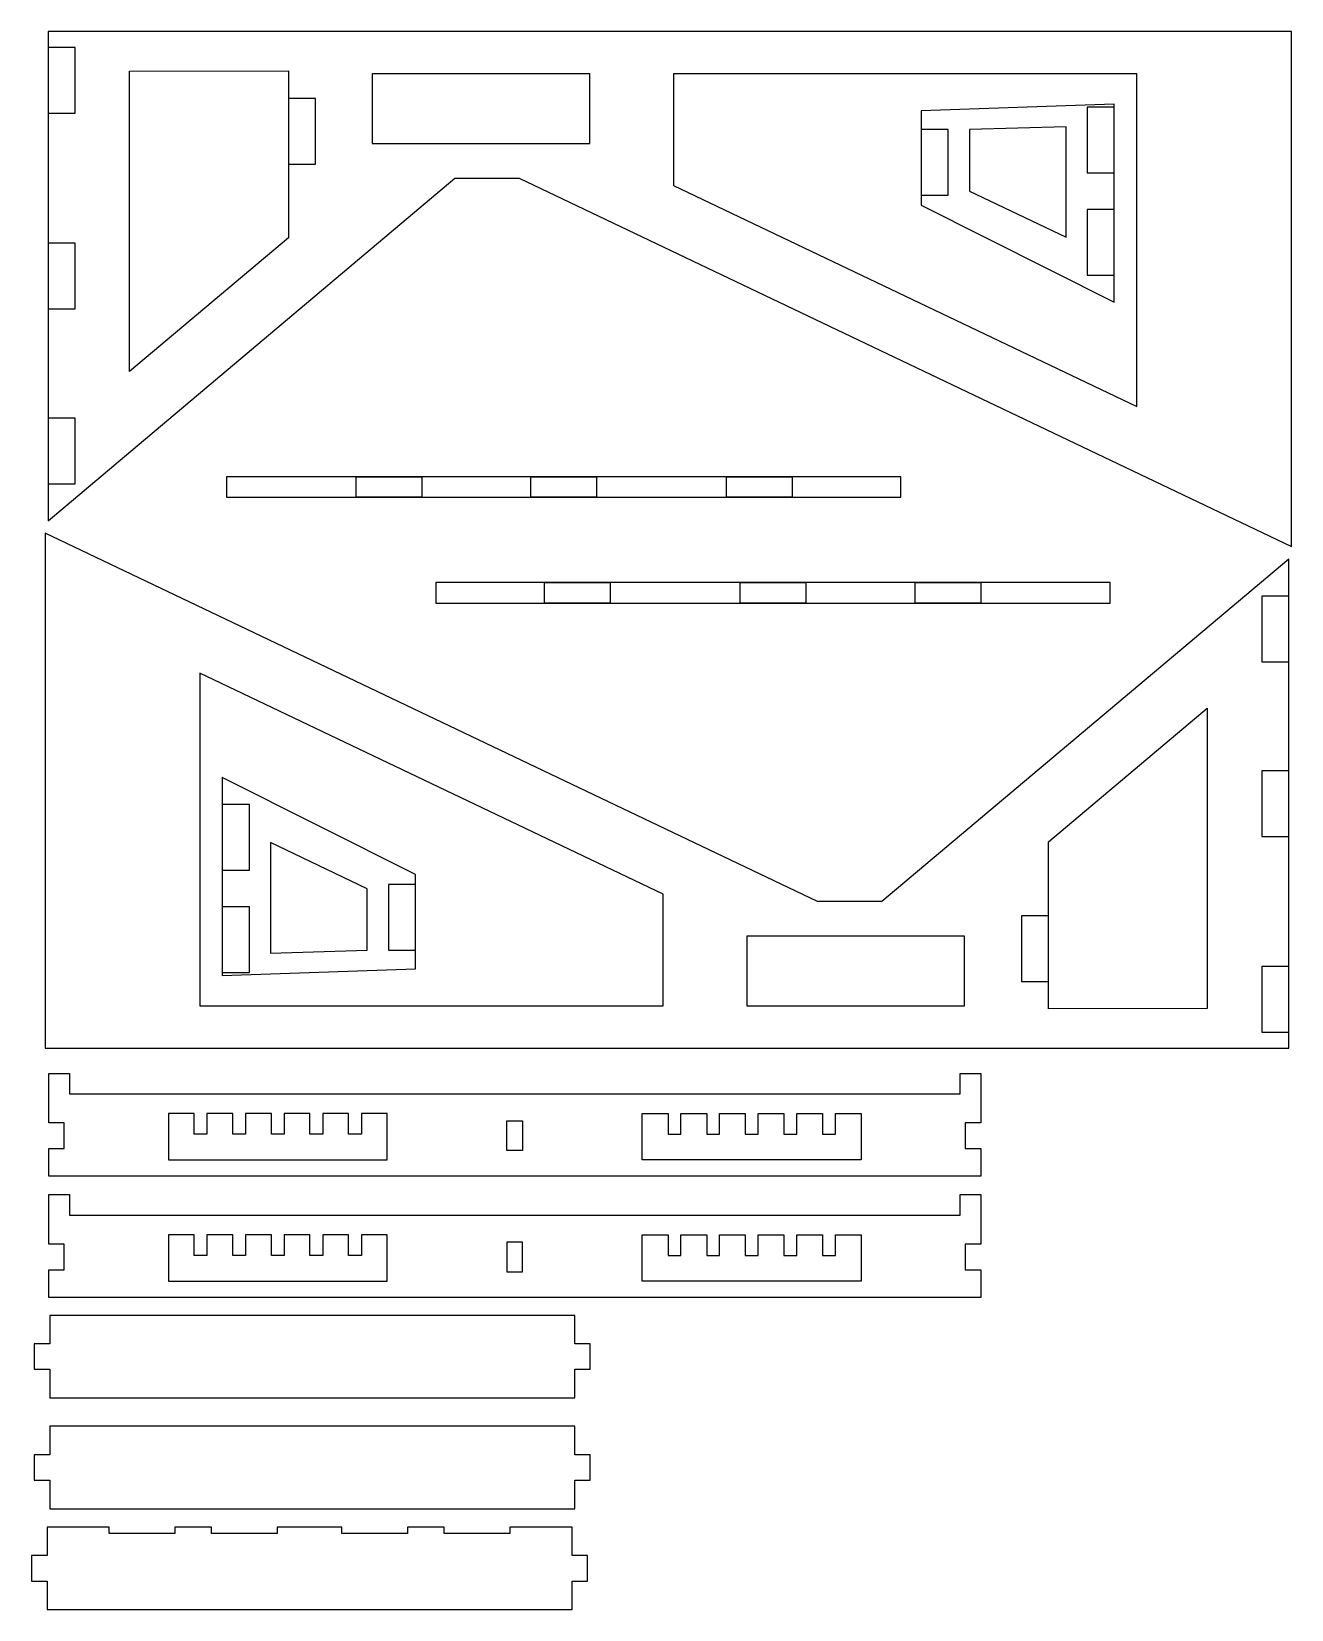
# Model space of a CAD drawing. Header units: millimetres. Extents: x 47 to 1025, y -88 to 1138.
import ezdxf

# ---------------------------------------------------------------- set-up
doc = ezdxf.new("R2010")
doc.units = ezdxf.units.MM
doc.header["$MEASUREMENT"] = 0
for name, color, linetype, true_color in [('1', 7, 'Continuous', 0xffffff), ('2', 200, 'Continuous', 0xbf3fff), ('3', 40, 'Continuous', 0xffbf00), ('4', 18, 'Continuous', 0x000000), ('5mm', 96, 'Continuous', 0x007f00)]:
    doc.layers.add(name, color=color, linetype=linetype, true_color=true_color)

msp = doc.modelspace()

# ---------------------------------------------------------------- linework, layer by layer
at = {"layer": '1'}
for points in [[(850.3, 1063.9), (775.3, 1061.7), (775.3, 1013.9), (850.3, 978.1), (850.3, 1063.9)], [(232.3, 421.9), (307.3, 424.1), (307.3, 471.9), (232.3, 507.7), (232.3, 421.9)]]:
    msp.add_lwpolyline(points, dxfattribs=at)
at = {"layer": '2'}
for points in [[(887.8, 1081.3), (737.8, 1076.1), (737.8, 1002.9), (887.8, 927.6), (887.8, 1081.3)], [(194.8, 404.5), (344.8, 409.8), (344.8, 482.9), (194.8, 558.2), (194.8, 404.5)]]:
    msp.add_lwpolyline(points, dxfattribs=at)
at = {"layer": '3', "extrusion": (-0.006339, -2.44301e-15, 0.99998)}
msp.add_lwpolyline([(246.1, 1107.3), (246.1, 977.6), (122.6, 873.6), (122.6, 1106.9), (246.1, 1107.3)], dxfattribs=at)
at = {"layer": '3'}
for points in [[(480.3, 1104.9), (311.2, 1104.9), (311.2, 1050.8), (480.3, 1050.8), (480.3, 1104.9)], [(905.4, 1104.9), (545.4, 1104.9), (545.4, 1018.1), (905.4, 846.4), (905.4, 1104.9)], [(177.3, 380.9), (537.3, 380.9), (537.3, 467.8), (177.3, 639.4), (177.3, 380.9)], [(602.3, 380.9), (771.5, 380.9), (771.5, 435), (602.3, 435), (602.3, 380.9)], [(152.9, 297.2), (152.9, 261.2)], [(172.9, 297.2), (152.9, 297.2)], [(172.9, 281.2), (172.9, 297.2)], [(182.9, 297.2), (182.9, 281.2)], [(202.9, 297.2), (182.9, 297.2)], [(202.9, 281.2), (202.9, 297.2)], [(212.9, 297.2), (212.9, 281.2)], [(232.9, 297.2), (212.9, 297.2)], [(232.9, 281.2), (232.9, 297.2)], [(242.9, 297.2), (242.9, 281.2)], [(262.9, 297.2), (242.9, 297.2)], [(262.9, 281.2), (262.9, 297.2)], [(272.9, 297.2), (272.9, 281.2)], [(292.9, 297.2), (272.9, 297.2)], [(292.9, 281.2), (292.9, 297.2)], [(302.9, 297.2), (302.9, 281.2)], [(322.9, 297.2), (302.9, 297.2)], [(322.9, 261.2), (322.9, 297.2)], [(521.1, 297.2), (541.1, 297.2)], [(521.1, 261.2), (521.1, 297.2)], [(541.1, 297.2), (541.1, 281.2)], [(551.1, 297.2), (571.1, 297.2)], [(551.1, 281.2), (551.1, 297.2)], [(571.1, 297.2), (571.1, 281.2)], [(581.1, 297.2), (601.1, 297.2)], [(581.1, 281.2), (581.1, 297.2)], [(601.1, 297.2), (601.1, 281.2)], [(611.1, 297.2), (631.1, 297.2)], [(611.1, 281.2), (611.1, 297.2)], [(631.1, 297.2), (631.1, 281.2)], [(641.1, 297.2), (661.1, 297.2)], [(641.1, 281.2), (641.1, 297.2)], [(661.1, 297.2), (661.1, 281.2)], [(671.1, 281.2), (671.1, 297.2)], [(671.1, 297.2), (691.1, 297.2)], [(691.1, 297.2), (691.1, 261.2)], [(415.9, 291.5), (428.1, 291.5)], [(415.9, 268.5), (415.9, 291.5)], [(428.1, 291.5), (428.1, 268.5)], [(182.9, 281.2), (172.9, 281.2)], [(212.9, 281.2), (202.9, 281.2)], [(242.9, 281.2), (232.9, 281.2)], [(272.9, 281.2), (262.9, 281.2)], [(302.9, 281.2), (292.9, 281.2)], [(541.1, 281.2), (551.1, 281.2)], [(571.1, 281.2), (581.1, 281.2)], [(601.1, 281.2), (611.1, 281.2)], [(631.1, 281.2), (641.1, 281.2)], [(661.1, 281.2), (671.1, 281.2)], [(152.9, 261.2), (322.9, 261.2)], [(428.1, 268.5), (415.9, 268.5)], [(691.1, 261.2), (521.1, 261.2)], [(152.9, 203), (152.9, 167)], [(172.9, 203), (152.9, 203)], [(172.9, 187), (172.9, 203)], [(182.9, 203), (182.9, 187)], [(202.9, 203), (182.9, 203)], [(202.9, 187), (202.9, 203)], [(212.9, 203), (212.9, 187)], [(232.9, 203), (212.9, 203)], [(232.9, 187), (232.9, 203)], [(242.9, 203), (242.9, 187)], [(262.9, 203), (242.9, 203)], [(262.9, 187), (262.9, 203)], [(272.9, 203), (272.9, 187)], [(292.9, 203), (272.9, 203)], [(292.9, 187), (292.9, 203)], [(302.9, 203), (302.9, 187)], [(322.9, 203), (302.9, 203)], [(322.9, 167), (322.9, 203)], [(415.9, 197.3), (415.9, 174.3)], [(428.1, 197.3), (415.9, 197.3)], [(428.1, 174.3), (428.1, 197.3)], [(521.1, 203), (541.1, 203)], [(521.1, 167), (521.1, 203)], [(541.1, 203), (541.1, 187)], [(551.1, 203), (571.1, 203)], [(551.1, 187), (551.1, 203)], [(571.1, 203), (571.1, 187)], [(581.1, 203), (601.1, 203)], [(581.1, 187), (581.1, 203)], [(601.1, 203), (601.1, 187)], [(611.1, 203), (631.1, 203)], [(611.1, 187), (611.1, 203)], [(631.1, 203), (631.1, 187)], [(641.1, 203), (661.1, 203)], [(641.1, 187), (641.1, 203)], [(661.1, 203), (661.1, 187)], [(671.1, 187), (671.1, 203)], [(671.1, 203), (691.1, 203)], [(691.1, 203), (691.1, 167)], [(182.9, 187), (172.9, 187)], [(212.9, 187), (202.9, 187)], [(242.9, 187), (232.9, 187)], [(272.9, 187), (262.9, 187)], [(302.9, 187), (292.9, 187)], [(541.1, 187), (551.1, 187)], [(571.1, 187), (581.1, 187)], [(601.1, 187), (611.1, 187)], [(631.1, 187), (641.1, 187)], [(661.1, 187), (671.1, 187)], [(415.9, 174.3), (428.1, 174.3)], [(152.9, 167), (322.9, 167)], [(691.1, 167), (521.1, 167)]]:
    msp.add_lwpolyline(points, dxfattribs=at)
at = {"layer": '3', "extrusion": (0.006339, 2.43992e-15, 0.99998)}
msp.add_lwpolyline([(836.6, 378.6), (836.6, 508.3), (960, 612.3), (960, 378.9), (836.6, 378.6)], dxfattribs=at)
at = {"layer": '4'}
for points in [[(1025.4, 1137.8), (59.4, 1137.8), (59.4, 757.8), (375.4, 1023.9), (425.4, 1023.9), (1025.4, 737.8), (1025.4, 1137.8)], [(198, 776), (722, 776), (722, 792), (198, 792), (198, 776)], [(57.3, 348), (1023.3, 348), (1023.3, 728), (707.3, 461.9), (657.3, 461.9), (57.3, 748), (57.3, 348)], [(884.7, 709.8), (360.7, 709.8), (360.7, 693.8), (884.7, 693.8), (884.7, 709.8)], [(784, 328.5), (784, 290), (772, 290), (772, 270), (784, 270), (784, 248.5), (60, 248.5), (60, 270), (72, 270), (72, 290), (60, 290), (60, 328.5), (76, 328.5), (76, 312.5), (768, 312.5), (768, 328.5), (784, 328.5)], [(784, 234.3), (784, 195.8), (772, 195.8), (772, 175.8), (784, 175.8), (784, 154.3), (60, 154.3), (60, 175.8), (72, 175.8), (72, 195.8), (60, 195.8), (60, 234.3), (76, 234.3), (76, 218.3), (768, 218.3), (768, 234.3), (784, 234.3)], [(60.7, 118.4), (48.7, 118.4), (48.7, 98.6), (60.7, 98.6), (60.7, 76.5), (468.7, 76.5), (468.7, 98.6), (480.7, 98.6), (480.7, 118.4), (468.7, 118.4), (468.7, 140.5), (60.7, 140.5), (60.7, 118.4)], [(60.7, 32.2), (48.7, 32.2), (48.7, 12.4), (60.7, 12.4), (60.7, -9.7), (468.7, -9.7), (468.7, 12.4), (480.7, 12.4), (480.7, 32.2), (468.7, 32.2), (468.7, 54.3), (60.7, 54.3), (60.7, 32.2)]]:
    msp.add_lwpolyline(points, dxfattribs=at)
msp.add_polyline3d([(58.6, -24, 0), (58.6, -46.1, 0), (46.6, -46.1, 0), (46.6, -65.9, 0), (58.6, -65.9, 0), (58.6, -88, 0), (466.6, -88, 0), (466.6, -65.9, 0), (478.6, -65.9, 0), (478.6, -46.1, 0), (466.6, -46.1, 0), (466.6, -24, 0), (418.2, -24, 0.8), (418.2, -29, 0.8), (367.2, -29, 0.8), (367.2, -24, 0.8), (338.7, -24, 0), (338.7, -29, 0), (287.7, -29, 0), (287.7, -24, 0), (237.5, -24, 0), (237.5, -29, 0), (186.5, -29, 0), (186.5, -24, 0), (158, -24, 0.8), (158, -29, 0.8), (107, -29, 0.8), (107, -24, 0.8), (58.6, -24, 0)], dxfattribs=at)
at = {"layer": '5mm'}
for points in [[(59.4, 1125.3), (59.4, 1074.3), (80.4, 1074.3), (80.4, 1125.3), (59.4, 1125.3)], [(246.1, 1085.9), (246.1, 1034.9), (267.1, 1034.9), (267.1, 1085.9), (246.1, 1085.9)], [(866.8, 1079.1), (866.8, 1028.1), (887.8, 1028.1), (887.8, 1079.1), (866.8, 1079.1)], [(737.8, 1061.6), (737.8, 1010.6), (758.8, 1010.6), (758.8, 1061.6), (737.8, 1061.6)], [(866.8, 999.6), (866.8, 948.6), (887.8, 948.6), (887.8, 999.6), (866.8, 999.6)], [(59.4, 973.3), (59.4, 922.3), (80.4, 922.3), (80.4, 973.3), (59.4, 973.3)], [(59.4, 837.5), (59.4, 786.5), (80.4, 786.5), (80.4, 837.5), (59.4, 837.5)], [(349.7, 776), (298.7, 776), (298.7, 792), (349.7, 792), (349.7, 776)], [(485.5, 776), (434.5, 776), (434.5, 792), (485.5, 792), (485.5, 776)], [(637.5, 776), (586.5, 776), (586.5, 792), (637.5, 792), (637.5, 776)], [(445.2, 709.8), (496.2, 709.8), (496.2, 693.8), (445.2, 693.8), (445.2, 709.8)], [(597.2, 709.8), (648.2, 709.8), (648.2, 693.8), (597.2, 693.8), (597.2, 709.8)], [(733, 709.8), (784, 709.8), (784, 693.8), (733, 693.8), (733, 709.8)], [(1023.3, 648.3), (1023.3, 699.3), (1002.3, 699.3), (1002.3, 648.3), (1023.3, 648.3)], [(1023.3, 512.5), (1023.3, 563.5), (1002.3, 563.5), (1002.3, 512.5), (1023.3, 512.5)], [(215.8, 486.3), (215.8, 537.3), (194.8, 537.3), (194.8, 486.3), (215.8, 486.3)], [(344.8, 424.2), (344.8, 475.2), (323.8, 475.2), (323.8, 424.2), (344.8, 424.2)], [(215.8, 406.8), (215.8, 457.8), (194.8, 457.8), (194.8, 406.8), (215.8, 406.8)], [(836.6, 399.9), (836.6, 450.9), (815.6, 450.9), (815.6, 399.9), (836.6, 399.9)], [(1023.3, 360.5), (1023.3, 411.5), (1002.3, 411.5), (1002.3, 360.5), (1023.3, 360.5)]]:
    msp.add_lwpolyline(points, dxfattribs=at)

doc.saveas('drawing.dxf')
